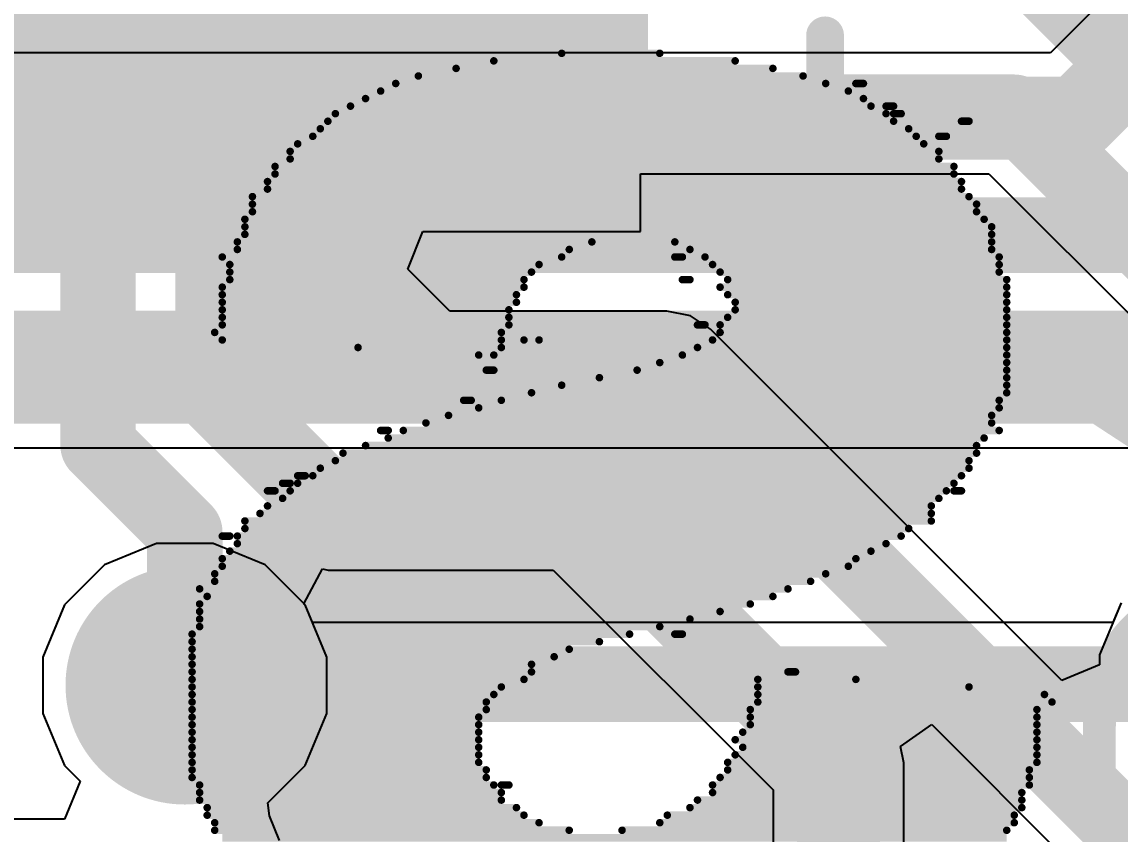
# Model space of a CAD drawing. Header units: millimetres. Extents: x -6 to 194, y -120 to 229.
# Drawn here: x 27.796 to 31.494, y 15.9 to 18.635 of the extents above; entities that cross this region are included whole.
import ezdxf

# ---------------------------------------------------------------- set-up
doc = ezdxf.new("R2010")
doc.units = ezdxf.units.MM
for name, color, linetype in [('BottomLayer', 5, 'Continuous'), ('BottomOverlay', 54, 'Continuous'), ('BottomSolder', 6, 'Continuous'), ('DrillDrawing', 1, 'Continuous'), ('TopLayer', 1, 'Continuous'), ('TopOverlay', 2, 'Continuous'), ('TopPaste', 8, 'Continuous'), ('TopSolder', 216, 'Continuous'), ('ViaHoleLayer', 16, 'Continuous')]:
    doc.layers.add(name, color=color, linetype=linetype)
doc.styles.add('Arial', font='', dxfattribs={"height": 0.2})
doc.styles.get('Arial').set_extended_font_data('Arial')

# ---------------------------------------------------------------- blocks, each defined once
blk = doc.blocks.new('48_QFN__6_6___12')
at = {"layer": 'TopLayer'}
for points in [[(0.35, -2.55), (0.35, -3.2), (0.05, -3.2), (0.05, -2.55)], [(0.75, -2.55), (0.75, -3.2), (0.45, -3.2), (0.45, -2.55)], [(1.15, -2.55), (1.15, -3.2), (0.85, -3.2), (0.85, -2.55)], [(1.55, -2.55), (1.55, -3.2), (1.25, -3.2), (1.25, -2.55)], [(1.95, -2.55), (1.95, -3.2), (1.65, -3.2), (1.65, -2.55)], [(2.35, -2.55), (2.35, -3.2), (2.05, -3.2), (2.05, -2.55)]]:
    blk.add_hatch(color=1, dxfattribs=at).paths.add_polyline_path(points)
at = {"layer": 'TopPaste'}
for points in [[(0.35, -2.55), (0.35, -3.2), (0.05, -3.2), (0.05, -2.55)], [(0.75, -2.55), (0.75, -3.2), (0.45, -3.2), (0.45, -2.55)], [(1.15, -2.55), (1.15, -3.2), (0.85, -3.2), (0.85, -2.55)], [(1.55, -2.55), (1.55, -3.2), (1.25, -3.2), (1.25, -2.55)], [(1.95, -2.55), (1.95, -3.2), (1.65, -3.2), (1.65, -2.55)], [(2.35, -2.55), (2.35, -3.2), (2.05, -3.2), (2.05, -2.55)]]:
    blk.add_hatch(color=8, dxfattribs=at).paths.add_polyline_path(points)
at = {"layer": 'TopSolder'}
for points in [[(0.4516, -2.4484), (0.4516, -3.3016), (-0.0516, -3.3016), (-0.0516, -2.4484)], [(0.8516, -2.4484), (0.8516, -3.3016), (0.3484, -3.3016), (0.3484, -2.4484)], [(1.2516, -2.4484), (1.2516, -3.3016), (0.7484, -3.3016), (0.7484, -2.4484)], [(1.6516, -2.4484), (1.6516, -3.3016), (1.1484, -3.3016), (1.1484, -2.4484)], [(2.0516, -2.4484), (2.0516, -3.3016), (1.5484, -3.3016), (1.5484, -2.4484)], [(2.4516, -2.4484), (2.4516, -3.3016), (1.9484, -3.3016), (1.9484, -2.4484)]]:
    blk.add_hatch(color=216, dxfattribs=at).paths.add_polyline_path(points)
at = {"layer": 'TopOverlay', "const_width": 0.127}
for points in [[(3.048, -3.048), (3.048, -2.6162)], [(2.6162, -3.048), (3.048, -3.048)]]:
    blk.add_lwpolyline(points, dxfattribs=at)
at = {"layer": 'TopOverlay', "const_width": 0.0635}
for points in [[(3.0162, -2.6162, 1), (3.0797, -2.6162, 1)], [(2.5844, -3.048, 1), (2.6479, -3.048, 1)], [(3.0162, -3.048, 1), (3.0797, -3.048, 1)], [(3.0162, -3.048, 1), (3.0797, -3.048, 1)]]:
    blk.add_lwpolyline(points, format="xyb", close=True, dxfattribs=at)

msp = doc.modelspace()

# ---------------------------------------------------------------- hatches: boundary and pattern name
at = {"layer": 'BottomLayer'}
h = msp.add_hatch(color=5, dxfattribs=at)
edge = h.paths.add_edge_path()
edge.add_arc((28.3446, 16.4011), 0.3, 0, 360)
at = {"layer": 'BottomSolder'}
h = msp.add_hatch(color=6, dxfattribs=at)
edge = h.paths.add_edge_path()
edge.add_arc((28.3446, 16.4011), 0.4016, 0, 360)
at = {"layer": 'TopLayer'}
h = msp.add_hatch(color=1, dxfattribs=at)
edge = h.paths.add_edge_path()
edge.add_arc((28.3446, 16.4011), 0.3, 0, 360)
at = {"layer": 'TopSolder'}
h = msp.add_hatch(color=216, dxfattribs=at)
edge = h.paths.add_edge_path()
edge.add_arc((28.3446, 16.4011), 0.4016, 0, 360)
at = {"layer": 'ViaHoleLayer'}
h = msp.add_hatch(color=16, dxfattribs=at)
edge = h.paths.add_edge_path()
edge.add_arc((28.3446, 16.4011), 0.15, 0, 360)

# ---------------------------------------------------------------- linework, layer by layer
at = {"layer": 'BottomLayer'}
for p, q in [((31.9073, 19.1784), (31.2595, 18.5306)), ((31.2595, 18.5306), (24.862, 18.5306)), ((26.6438, 17.2004), (42.4913, 17.2004)), ((28.2496, 16.8789), (28.074, 16.8062)), ((28.4396, 16.8789), (28.2496, 16.8789)), ((28.6153, 16.8062), (28.4396, 16.8789)), ((28.074, 16.8062), (27.9395, 16.6718)), ((28.7497, 16.6718), (28.6153, 16.8062)), ((31.4973, 16.6791), (31.4695, 16.6119)), ((27.9395, 16.6718), (27.8668, 16.4961)), ((28.7744, 16.6119), (28.7497, 16.6718)), ((31.4695, 16.6119), (28.7744, 16.6119)), ((27.8668, 16.4961), (27.8668, 16.3061)), ((27.8668, 16.3061), (27.9395, 16.1305)), ((27.9395, 16.1305), (27.9923, 16.0777)), ((27.9923, 16.0777), (27.9397, 15.9507)), ((27.9397, 15.9507), (25.9302, 15.9507))]:
    msp.add_line(p, q, dxfattribs=at)
for points, const_width in [([(31.3507, 18.3105), (32.3642, 19.324)], 0.2794), ([(24.4377, 18.3105), (31.3507, 18.3105)], 0.2794), ([(25.0554, 17.9168), (31.9812, 17.9168)], 0.254), ([(25.9425, 17.4723), (42.4913, 17.4723)], 0.381), ([(28.3446, 16.4011), (28.3482, 16.4048)], 0.254), ([(28.3482, 16.4048), (31.8988, 16.4048)], 0.254)]:
    msp.add_lwpolyline(points, dxfattribs=dict(at, const_width=const_width))
for points, const_width in [([(31.2808, 18.3105, 1), (31.4205, 18.3105, 1)], 0.1397), ([(31.2808, 18.3105, 1), (31.4205, 18.3105, 1)], 0.1397), ([(28.2811, 16.4011, 1), (28.4081, 16.4011, 1)], 0.127), ([(28.2847, 16.4048, 1), (28.4117, 16.4048, 1)], 0.127), ([(28.2847, 16.4048, 1), (28.4117, 16.4048, 1)], 0.127)]:
    msp.add_lwpolyline(points, format="xyb", close=True, dxfattribs=dict(at, const_width=const_width))
at = {"layer": 'BottomOverlay', "const_width": 0.0254}
for points in [[(29.6137, 18.529), (29.9439, 18.529)], [(29.2581, 18.4782), (30.3249, 18.4782)], [(29.3851, 18.5036), (30.1979, 18.5036)], [(29.1311, 18.4528), (30.4265, 18.4528)], [(29.0041, 18.402), (30.5789, 18.402)], [(29.0549, 18.4274), (30.5027, 18.4274)], [(30.6043, 18.4274), (30.6297, 18.4274)], [(28.9533, 18.3766), (30.6297, 18.3766)], [(28.9025, 18.3512), (30.6551, 18.3512)], [(30.7059, 18.3512), (30.7313, 18.3512)], [(28.8263, 18.3004), (30.7313, 18.3004)], [(28.8517, 18.3258), (30.7059, 18.3258)], [(30.7313, 18.3258), (30.7567, 18.3258)], [(30.9599, 18.3004), (30.9853, 18.3004)], [(28.8009, 18.275), (30.7821, 18.275)], [(28.7247, 18.2242), (30.8329, 18.2242)], [(28.7755, 18.2496), (30.8075, 18.2496)], [(30.8837, 18.2496), (30.9091, 18.2496)], [(28.6993, 18.1988), (30.8837, 18.1988)], [(28.6485, 18.148), (30.9345, 18.148)], [(28.6993, 18.1734), (30.8837, 18.1734)], [(28.6485, 18.1226), (30.9345, 18.1226)], [(28.6231, 18.0972), (30.9599, 18.0972)], [(28.6231, 18.0718), (30.9599, 18.0718)], [(28.5723, 18.0464), (30.9853, 18.0464)], [(28.5723, 18.021), (31.0107, 18.021)], [(28.5723, 17.9956), (31.0107, 17.9956)], [(28.5469, 17.9702), (31.0361, 17.9702)], [(28.5469, 17.9448), (31.0615, 17.9448)], [(28.5215, 17.894), (29.7153, 17.894)], [(28.5469, 17.9194), (31.0615, 17.9194)], [(29.9947, 17.894), (31.0615, 17.894)], [(28.5215, 17.8686), (29.6391, 17.8686)], [(30.0455, 17.8686), (31.0615, 17.8686)], [(28.4707, 17.8432), (29.6137, 17.8432)], [(28.4961, 17.8178), (29.5375, 17.8178)], [(29.9947, 17.8432), (30.0201, 17.8432)], [(30.0963, 17.8432), (31.0869, 17.8432)], [(30.1217, 17.8178), (31.0869, 17.8178)], [(28.4961, 17.7924), (29.5121, 17.7924)], [(30.1471, 17.7924), (31.0869, 17.7924)], [(28.4707, 17.7416), (29.4867, 17.7416)], [(28.4961, 17.767), (29.4867, 17.767)], [(30.0201, 17.767), (30.0455, 17.767)], [(30.1471, 17.7416), (31.1123, 17.7416)], [(30.1725, 17.767), (31.1123, 17.767)], [(28.4707, 17.7162), (29.4613, 17.7162)], [(30.1725, 17.7162), (31.1123, 17.7162)], [(28.4707, 17.6908), (29.4613, 17.6908)], [(28.4707, 17.6654), (29.4359, 17.6654)], [(30.1979, 17.6908), (31.1123, 17.6908)], [(30.1979, 17.6654), (31.1123, 17.6654)], [(28.4707, 17.64), (29.4359, 17.64)], [(30.1725, 17.64), (31.1123, 17.64)], [(28.4453, 17.5892), (29.4105, 17.5892)], [(28.4707, 17.6146), (29.4359, 17.6146)], [(30.0709, 17.6146), (30.0963, 17.6146)], [(30.1471, 17.6146), (31.1123, 17.6146)], [(30.1471, 17.5892), (31.1123, 17.5892)], [(28.4707, 17.5638), (29.4105, 17.5638)], [(29.4867, 17.5638), (29.5375, 17.5638)], [(30.1217, 17.5638), (31.1123, 17.5638)], [(28.9279, 17.5384), (29.4105, 17.5384)], [(30.0709, 17.5384), (31.1123, 17.5384)], [(29.3343, 17.513), (29.3851, 17.513)], [(29.9439, 17.4876), (31.1123, 17.4876)], [(30.0201, 17.513), (31.1123, 17.513)], [(29.3597, 17.4622), (29.3851, 17.4622)], [(29.8677, 17.4622), (31.1123, 17.4622)], [(29.6137, 17.4114), (31.1123, 17.4114)], [(29.7407, 17.4368), (31.1123, 17.4368)], [(29.5121, 17.386), (31.1123, 17.386)], [(29.2835, 17.3606), (29.3089, 17.3606)], [(29.3343, 17.3352), (31.0869, 17.3352)], [(29.4105, 17.3606), (31.0869, 17.3606)], [(29.2327, 17.3098), (31.0615, 17.3098)], [(29.0041, 17.259), (29.0295, 17.259)], [(29.0803, 17.259), (31.0869, 17.259)], [(29.1565, 17.2844), (31.0615, 17.2844)], [(29.0295, 17.2336), (31.0361, 17.2336)], [(28.8771, 17.1828), (31.0107, 17.1828)], [(28.9533, 17.2082), (31.0107, 17.2082)], [(28.8517, 17.1574), (30.9853, 17.1574)], [(28.8009, 17.132), (30.9853, 17.132)], [(28.6739, 17.0812), (28.6993, 17.0812)], [(28.7247, 17.1066), (28.7501, 17.1066)], [(28.7247, 17.0812), (30.9345, 17.0812)], [(28.7755, 17.1066), (30.9599, 17.1066)], [(28.6231, 17.0558), (28.6485, 17.0558)], [(28.6993, 17.0558), (30.9091, 17.0558)], [(30.9345, 17.0558), (30.9599, 17.0558)], [(28.6231, 17.005), (30.8583, 17.005)], [(28.6739, 17.0304), (30.8837, 17.0304)], [(28.5977, 16.9796), (30.8583, 16.9796)], [(28.5469, 16.9542), (30.8583, 16.9542)], [(28.5469, 16.9288), (30.7821, 16.9288)], [(28.4707, 16.9034), (28.4961, 16.9034)], [(28.5215, 16.9034), (30.7567, 16.9034)], [(28.4961, 16.8526), (30.6551, 16.8526)], [(28.5215, 16.878), (30.7059, 16.878)], [(28.4707, 16.8272), (30.6043, 16.8272)], [(28.4453, 16.7764), (30.5027, 16.7764)], [(28.4707, 16.8018), (30.5789, 16.8018)], [(28.4453, 16.751), (30.4519, 16.751)], [(28.3945, 16.7256), (30.3757, 16.7256)], [(28.3945, 16.6748), (30.2487, 16.6748)], [(28.4199, 16.7002), (30.3249, 16.7002)], [(28.3945, 16.6494), (30.1471, 16.6494)], [(28.3945, 16.624), (30.0455, 16.624)], [(28.3945, 16.5986), (29.9439, 16.5986)], [(28.3691, 16.5732), (29.8423, 16.5732)], [(29.9947, 16.5732), (30.0201, 16.5732)], [(28.3691, 16.5478), (29.7407, 16.5478)], [(28.3691, 16.5224), (29.6391, 16.5224)], [(28.3691, 16.497), (29.5883, 16.497)], [(28.3691, 16.4716), (29.5121, 16.4716)], [(28.3691, 16.4462), (29.5121, 16.4462)], [(30.3757, 16.4462), (30.4011, 16.4462)], [(28.3691, 16.4208), (29.4867, 16.4208)], [(30.2741, 16.4208), (30.6043, 16.4208)], [(28.3691, 16.3954), (29.4105, 16.3954)], [(28.3691, 16.37), (29.3851, 16.37)], [(30.2741, 16.3954), (30.9853, 16.3954)], [(30.2741, 16.37), (31.2393, 16.37)], [(28.3691, 16.3446), (29.3597, 16.3446)], [(30.2741, 16.3446), (31.2647, 16.3446)], [(28.3691, 16.3192), (29.3597, 16.3192)], [(28.3691, 16.2938), (29.3343, 16.2938)], [(30.2487, 16.3192), (31.2139, 16.3192)], [(30.2487, 16.2938), (31.2139, 16.2938)], [(28.3691, 16.2684), (29.3343, 16.2684)], [(30.2487, 16.2684), (31.2139, 16.2684)], [(28.3691, 16.243), (29.3343, 16.243)], [(30.2233, 16.243), (31.2139, 16.243)], [(28.3691, 16.2176), (29.3343, 16.2176)], [(28.3691, 16.1922), (29.3343, 16.1922)], [(30.1979, 16.2176), (31.2139, 16.2176)], [(30.2233, 16.1922), (31.2139, 16.1922)], [(28.3691, 16.1668), (29.3343, 16.1668)], [(30.1979, 16.1668), (31.2139, 16.1668)], [(28.3691, 16.1414), (29.3343, 16.1414)], [(28.3691, 16.116), (29.3597, 16.116)], [(30.1725, 16.1414), (31.2139, 16.1414)], [(30.1725, 16.116), (31.1885, 16.116)], [(28.3691, 16.0906), (29.3597, 16.0906)], [(30.1471, 16.0906), (31.1885, 16.0906)], [(28.3945, 16.0652), (29.3851, 16.0652)], [(28.3945, 16.0398), (29.4105, 16.0398)], [(29.4105, 16.0652), (29.4359, 16.0652)], [(30.1217, 16.0652), (31.1885, 16.0652)], [(30.1217, 16.0398), (31.1631, 16.0398)], [(28.3945, 16.0144), (29.4105, 16.0144)], [(30.0709, 16.0144), (31.1631, 16.0144)], [(28.4199, 15.989), (29.4613, 15.989)], [(28.4199, 15.9636), (29.4867, 15.9636)], [(29.9693, 15.9636), (31.1377, 15.9636)], [(30.0455, 15.989), (31.1631, 15.989)], [(28.4453, 15.9382), (29.5375, 15.9382)], [(29.9439, 15.9382), (31.1377, 15.9382)], [(28.4453, 15.9128), (29.6391, 15.9128)], [(28.4707, 15.8874), (31.1123, 15.8874)], [(29.8169, 15.9128), (31.1123, 15.9128)]]:
    msp.add_lwpolyline(points, dxfattribs=at)
at = {"layer": 'BottomOverlay', "const_width": 0.0127}
for points in [[(29.6074, 18.529, 1), (29.6201, 18.529, 1)], [(29.9376, 18.529, 1), (29.9503, 18.529, 1)], [(29.2518, 18.4782, 1), (29.2645, 18.4782, 1)], [(29.3788, 18.5036, 1), (29.3915, 18.5036, 1)], [(30.1916, 18.5036, 1), (30.2043, 18.5036, 1)], [(30.3186, 18.4782, 1), (30.3313, 18.4782, 1)], [(29.1248, 18.4528, 1), (29.1375, 18.4528, 1)], [(30.4202, 18.4528, 1), (30.4329, 18.4528, 1)], [(28.9978, 18.402, 1), (29.0105, 18.402, 1)], [(29.0486, 18.4274, 1), (29.0613, 18.4274, 1)], [(30.4964, 18.4274, 1), (30.5091, 18.4274, 1)], [(30.5726, 18.402, 1), (30.5853, 18.402, 1)], [(30.598, 18.4274, 1), (30.6107, 18.4274, 1)], [(30.6234, 18.4274, 1), (30.6361, 18.4274, 1)], [(28.947, 18.3766, 1), (28.9597, 18.3766, 1)], [(30.6234, 18.3766, 1), (30.6361, 18.3766, 1)], [(28.8962, 18.3512, 1), (28.9089, 18.3512, 1)], [(30.6488, 18.3512, 1), (30.6615, 18.3512, 1)], [(30.6996, 18.3512, 1), (30.7123, 18.3512, 1)], [(30.725, 18.3512, 1), (30.7377, 18.3512, 1)], [(28.82, 18.3004, 1), (28.8327, 18.3004, 1)], [(28.8454, 18.3258, 1), (28.8581, 18.3258, 1)], [(30.6996, 18.3258, 1), (30.7123, 18.3258, 1)], [(30.725, 18.3258, 1), (30.7377, 18.3258, 1)], [(30.725, 18.3004, 1), (30.7377, 18.3004, 1)], [(30.7504, 18.3258, 1), (30.7631, 18.3258, 1)], [(30.9536, 18.3004, 1), (30.9663, 18.3004, 1)], [(30.979, 18.3004, 1), (30.9917, 18.3004, 1)], [(28.7946, 18.275, 1), (28.8073, 18.275, 1)], [(30.7758, 18.275, 1), (30.7885, 18.275, 1)], [(28.7184, 18.2242, 1), (28.7311, 18.2242, 1)], [(28.7692, 18.2496, 1), (28.7819, 18.2496, 1)], [(30.8012, 18.2496, 1), (30.8139, 18.2496, 1)], [(30.8266, 18.2242, 1), (30.8393, 18.2242, 1)], [(30.8774, 18.2496, 1), (30.8901, 18.2496, 1)], [(30.9028, 18.2496, 1), (30.9155, 18.2496, 1)], [(28.693, 18.1988, 1), (28.7057, 18.1988, 1)], [(30.8774, 18.1988, 1), (30.8901, 18.1988, 1)], [(28.6422, 18.148, 1), (28.6549, 18.148, 1)], [(28.693, 18.1734, 1), (28.7057, 18.1734, 1)], [(30.8774, 18.1734, 1), (30.8901, 18.1734, 1)], [(30.9282, 18.148, 1), (30.9409, 18.148, 1)], [(28.6422, 18.1226, 1), (28.6549, 18.1226, 1)], [(30.9282, 18.1226, 1), (30.9409, 18.1226, 1)], [(28.6168, 18.0972, 1), (28.6295, 18.0972, 1)], [(28.6168, 18.0718, 1), (28.6295, 18.0718, 1)], [(30.9536, 18.0972, 1), (30.9663, 18.0972, 1)], [(30.9536, 18.0718, 1), (30.9663, 18.0718, 1)], [(28.566, 18.0464, 1), (28.5787, 18.0464, 1)], [(30.979, 18.0464, 1), (30.9917, 18.0464, 1)], [(28.566, 18.021, 1), (28.5787, 18.021, 1)], [(28.566, 17.9956, 1), (28.5787, 17.9956, 1)], [(31.0044, 18.021, 1), (31.0171, 18.021, 1)], [(31.0044, 17.9956, 1), (31.0171, 17.9956, 1)], [(28.5406, 17.9702, 1), (28.5533, 17.9702, 1)], [(31.0298, 17.9702, 1), (31.0425, 17.9702, 1)], [(28.5406, 17.9448, 1), (28.5533, 17.9448, 1)], [(31.0552, 17.9448, 1), (31.0679, 17.9448, 1)], [(28.5152, 17.894, 1), (28.5279, 17.894, 1)], [(28.5406, 17.9194, 1), (28.5533, 17.9194, 1)], [(29.709, 17.894, 1), (29.7217, 17.894, 1)], [(29.9884, 17.894, 1), (30.0011, 17.894, 1)], [(31.0552, 17.9194, 1), (31.0679, 17.9194, 1)], [(31.0552, 17.894, 1), (31.0679, 17.894, 1)], [(28.5152, 17.8686, 1), (28.5279, 17.8686, 1)], [(29.6328, 17.8686, 1), (29.6455, 17.8686, 1)], [(30.0392, 17.8686, 1), (30.0519, 17.8686, 1)], [(31.0552, 17.8686, 1), (31.0679, 17.8686, 1)], [(28.4644, 17.8432, 1), (28.4771, 17.8432, 1)], [(28.4898, 17.8178, 1), (28.5025, 17.8178, 1)], [(29.5312, 17.8178, 1), (29.5439, 17.8178, 1)], [(29.6074, 17.8432, 1), (29.6201, 17.8432, 1)], [(29.9884, 17.8432, 1), (30.0011, 17.8432, 1)], [(30.0138, 17.8432, 1), (30.0265, 17.8432, 1)], [(30.09, 17.8432, 1), (30.1027, 17.8432, 1)], [(30.1154, 17.8178, 1), (30.1281, 17.8178, 1)], [(31.0806, 17.8432, 1), (31.0933, 17.8432, 1)], [(31.0806, 17.8178, 1), (31.0933, 17.8178, 1)], [(28.4898, 17.7924, 1), (28.5025, 17.7924, 1)], [(29.5058, 17.7924, 1), (29.5185, 17.7924, 1)], [(30.1408, 17.7924, 1), (30.1535, 17.7924, 1)], [(31.0806, 17.7924, 1), (31.0933, 17.7924, 1)], [(28.4644, 17.7416, 1), (28.4771, 17.7416, 1)], [(28.4898, 17.767, 1), (28.5025, 17.767, 1)], [(29.4804, 17.767, 1), (29.4931, 17.767, 1)], [(29.4804, 17.7416, 1), (29.4931, 17.7416, 1)], [(30.0138, 17.767, 1), (30.0265, 17.767, 1)], [(30.0392, 17.767, 1), (30.0519, 17.767, 1)], [(30.1408, 17.7416, 1), (30.1535, 17.7416, 1)], [(30.1662, 17.767, 1), (30.1789, 17.767, 1)], [(31.106, 17.767, 1), (31.1187, 17.767, 1)], [(31.106, 17.7416, 1), (31.1187, 17.7416, 1)], [(28.4644, 17.7162, 1), (28.4771, 17.7162, 1)], [(29.455, 17.7162, 1), (29.4677, 17.7162, 1)], [(30.1662, 17.7162, 1), (30.1789, 17.7162, 1)], [(31.106, 17.7162, 1), (31.1187, 17.7162, 1)], [(28.4644, 17.6908, 1), (28.4771, 17.6908, 1)], [(28.4644, 17.6654, 1), (28.4771, 17.6654, 1)], [(29.4296, 17.6654, 1), (29.4423, 17.6654, 1)], [(29.455, 17.6908, 1), (29.4677, 17.6908, 1)], [(30.1916, 17.6908, 1), (30.2043, 17.6908, 1)], [(30.1916, 17.6654, 1), (30.2043, 17.6654, 1)], [(31.106, 17.6908, 1), (31.1187, 17.6908, 1)], [(31.106, 17.6654, 1), (31.1187, 17.6654, 1)], [(28.4644, 17.64, 1), (28.4771, 17.64, 1)], [(29.4296, 17.64, 1), (29.4423, 17.64, 1)], [(30.1662, 17.64, 1), (30.1789, 17.64, 1)], [(31.106, 17.64, 1), (31.1187, 17.64, 1)], [(28.439, 17.5892, 1), (28.4517, 17.5892, 1)], [(28.4644, 17.6146, 1), (28.4771, 17.6146, 1)], [(29.4042, 17.5892, 1), (29.4169, 17.5892, 1)], [(29.4296, 17.6146, 1), (29.4423, 17.6146, 1)], [(30.0646, 17.6146, 1), (30.0773, 17.6146, 1)], [(30.09, 17.6146, 1), (30.1027, 17.6146, 1)], [(30.1408, 17.6146, 1), (30.1535, 17.6146, 1)], [(30.1408, 17.5892, 1), (30.1535, 17.5892, 1)], [(31.106, 17.6146, 1), (31.1187, 17.6146, 1)], [(31.106, 17.5892, 1), (31.1187, 17.5892, 1)], [(28.4644, 17.5638, 1), (28.4771, 17.5638, 1)], [(29.4042, 17.5638, 1), (29.4169, 17.5638, 1)], [(29.4804, 17.5638, 1), (29.4931, 17.5638, 1)], [(29.5312, 17.5638, 1), (29.5439, 17.5638, 1)], [(30.1154, 17.5638, 1), (30.1281, 17.5638, 1)], [(31.106, 17.5638, 1), (31.1187, 17.5638, 1)], [(28.9216, 17.5384, 1), (28.9343, 17.5384, 1)], [(29.4042, 17.5384, 1), (29.4169, 17.5384, 1)], [(30.0646, 17.5384, 1), (30.0773, 17.5384, 1)], [(31.106, 17.5384, 1), (31.1187, 17.5384, 1)], [(29.328, 17.513, 1), (29.3407, 17.513, 1)], [(29.3788, 17.513, 1), (29.3915, 17.513, 1)], [(29.9376, 17.4876, 1), (29.9503, 17.4876, 1)], [(30.0138, 17.513, 1), (30.0265, 17.513, 1)], [(31.106, 17.513, 1), (31.1187, 17.513, 1)], [(31.106, 17.4876, 1), (31.1187, 17.4876, 1)], [(29.3534, 17.4622, 1), (29.3661, 17.4622, 1)], [(29.3788, 17.4622, 1), (29.3915, 17.4622, 1)], [(29.8614, 17.4622, 1), (29.8741, 17.4622, 1)], [(31.106, 17.4622, 1), (31.1187, 17.4622, 1)], [(29.6074, 17.4114, 1), (29.6201, 17.4114, 1)], [(29.7344, 17.4368, 1), (29.7471, 17.4368, 1)], [(31.106, 17.4368, 1), (31.1187, 17.4368, 1)], [(31.106, 17.4114, 1), (31.1187, 17.4114, 1)], [(29.5058, 17.386, 1), (29.5185, 17.386, 1)], [(31.106, 17.386, 1), (31.1187, 17.386, 1)], [(29.2772, 17.3606, 1), (29.2899, 17.3606, 1)], [(29.3026, 17.3606, 1), (29.3153, 17.3606, 1)], [(29.328, 17.3352, 1), (29.3407, 17.3352, 1)], [(29.4042, 17.3606, 1), (29.4169, 17.3606, 1)], [(31.0806, 17.3606, 1), (31.0933, 17.3606, 1)], [(31.0806, 17.3352, 1), (31.0933, 17.3352, 1)], [(29.2264, 17.3098, 1), (29.2391, 17.3098, 1)], [(31.0552, 17.3098, 1), (31.0679, 17.3098, 1)], [(28.9978, 17.259, 1), (29.0105, 17.259, 1)], [(29.0232, 17.259, 1), (29.0359, 17.259, 1)], [(29.074, 17.259, 1), (29.0867, 17.259, 1)], [(29.1502, 17.2844, 1), (29.1629, 17.2844, 1)], [(31.0552, 17.2844, 1), (31.0679, 17.2844, 1)], [(31.0806, 17.259, 1), (31.0933, 17.259, 1)], [(29.0232, 17.2336, 1), (29.0359, 17.2336, 1)], [(31.0298, 17.2336, 1), (31.0425, 17.2336, 1)], [(28.8708, 17.1828, 1), (28.8835, 17.1828, 1)], [(28.947, 17.2082, 1), (28.9597, 17.2082, 1)], [(31.0044, 17.2082, 1), (31.0171, 17.2082, 1)], [(31.0044, 17.1828, 1), (31.0171, 17.1828, 1)], [(28.8454, 17.1574, 1), (28.8581, 17.1574, 1)], [(30.979, 17.1574, 1), (30.9917, 17.1574, 1)], [(28.7946, 17.132, 1), (28.8073, 17.132, 1)], [(30.979, 17.132, 1), (30.9917, 17.132, 1)], [(28.6676, 17.0812, 1), (28.6803, 17.0812, 1)], [(28.693, 17.0812, 1), (28.7057, 17.0812, 1)], [(28.7184, 17.1066, 1), (28.7311, 17.1066, 1)], [(28.7184, 17.0812, 1), (28.7311, 17.0812, 1)], [(28.7438, 17.1066, 1), (28.7565, 17.1066, 1)], [(28.7692, 17.1066, 1), (28.7819, 17.1066, 1)], [(30.9282, 17.0812, 1), (30.9409, 17.0812, 1)], [(30.9536, 17.1066, 1), (30.9663, 17.1066, 1)], [(28.6168, 17.0558, 1), (28.6295, 17.0558, 1)], [(28.6422, 17.0558, 1), (28.6549, 17.0558, 1)], [(28.693, 17.0558, 1), (28.7057, 17.0558, 1)], [(30.9028, 17.0558, 1), (30.9155, 17.0558, 1)], [(30.9282, 17.0558, 1), (30.9409, 17.0558, 1)], [(30.9536, 17.0558, 1), (30.9663, 17.0558, 1)], [(28.6168, 17.005, 1), (28.6295, 17.005, 1)], [(28.6676, 17.0304, 1), (28.6803, 17.0304, 1)], [(30.852, 17.005, 1), (30.8647, 17.005, 1)], [(30.8774, 17.0304, 1), (30.8901, 17.0304, 1)], [(28.5914, 16.9796, 1), (28.6041, 16.9796, 1)], [(30.852, 16.9796, 1), (30.8647, 16.9796, 1)], [(28.5406, 16.9542, 1), (28.5533, 16.9542, 1)], [(28.5406, 16.9288, 1), (28.5533, 16.9288, 1)], [(30.7758, 16.9288, 1), (30.7885, 16.9288, 1)], [(30.852, 16.9542, 1), (30.8647, 16.9542, 1)], [(28.4644, 16.9034, 1), (28.4771, 16.9034, 1)], [(28.4898, 16.9034, 1), (28.5025, 16.9034, 1)], [(28.5152, 16.9034, 1), (28.5279, 16.9034, 1)], [(30.7504, 16.9034, 1), (30.7631, 16.9034, 1)], [(28.4898, 16.8526, 1), (28.5025, 16.8526, 1)], [(28.5152, 16.878, 1), (28.5279, 16.878, 1)], [(30.6488, 16.8526, 1), (30.6615, 16.8526, 1)], [(30.6996, 16.878, 1), (30.7123, 16.878, 1)], [(28.4644, 16.8272, 1), (28.4771, 16.8272, 1)], [(30.598, 16.8272, 1), (30.6107, 16.8272, 1)], [(28.439, 16.7764, 1), (28.4517, 16.7764, 1)], [(28.4644, 16.8018, 1), (28.4771, 16.8018, 1)], [(30.4964, 16.7764, 1), (30.5091, 16.7764, 1)], [(30.5726, 16.8018, 1), (30.5853, 16.8018, 1)], [(28.439, 16.751, 1), (28.4517, 16.751, 1)], [(30.4456, 16.751, 1), (30.4583, 16.751, 1)], [(28.3882, 16.7256, 1), (28.4009, 16.7256, 1)], [(30.3694, 16.7256, 1), (30.3821, 16.7256, 1)], [(28.3882, 16.6748, 1), (28.4009, 16.6748, 1)], [(28.4136, 16.7002, 1), (28.4263, 16.7002, 1)], [(30.2424, 16.6748, 1), (30.2551, 16.6748, 1)], [(30.3186, 16.7002, 1), (30.3313, 16.7002, 1)], [(28.3882, 16.6494, 1), (28.4009, 16.6494, 1)], [(30.1408, 16.6494, 1), (30.1535, 16.6494, 1)], [(28.3882, 16.624, 1), (28.4009, 16.624, 1)], [(28.3882, 16.5986, 1), (28.4009, 16.5986, 1)], [(29.9376, 16.5986, 1), (29.9503, 16.5986, 1)], [(30.0392, 16.624, 1), (30.0519, 16.624, 1)], [(28.3628, 16.5732, 1), (28.3755, 16.5732, 1)], [(29.836, 16.5732, 1), (29.8487, 16.5732, 1)], [(29.9884, 16.5732, 1), (30.0011, 16.5732, 1)], [(30.0138, 16.5732, 1), (30.0265, 16.5732, 1)], [(28.3628, 16.5478, 1), (28.3755, 16.5478, 1)], [(28.3628, 16.5224, 1), (28.3755, 16.5224, 1)], [(29.6328, 16.5224, 1), (29.6455, 16.5224, 1)], [(29.7344, 16.5478, 1), (29.7471, 16.5478, 1)], [(28.3628, 16.497, 1), (28.3755, 16.497, 1)], [(29.582, 16.497, 1), (29.5947, 16.497, 1)], [(28.3628, 16.4716, 1), (28.3755, 16.4716, 1)], [(28.3628, 16.4462, 1), (28.3755, 16.4462, 1)], [(29.5058, 16.4716, 1), (29.5185, 16.4716, 1)], [(29.5058, 16.4462, 1), (29.5185, 16.4462, 1)], [(30.3694, 16.4462, 1), (30.3821, 16.4462, 1)], [(30.3948, 16.4462, 1), (30.4075, 16.4462, 1)], [(28.3628, 16.4208, 1), (28.3755, 16.4208, 1)], [(29.4804, 16.4208, 1), (29.4931, 16.4208, 1)], [(30.2678, 16.4208, 1), (30.2805, 16.4208, 1)], [(30.598, 16.4208, 1), (30.6107, 16.4208, 1)], [(28.3628, 16.3954, 1), (28.3755, 16.3954, 1)], [(28.3628, 16.37, 1), (28.3755, 16.37, 1)], [(29.3788, 16.37, 1), (29.3915, 16.37, 1)], [(29.4042, 16.3954, 1), (29.4169, 16.3954, 1)], [(30.2678, 16.3954, 1), (30.2805, 16.3954, 1)], [(30.2678, 16.37, 1), (30.2805, 16.37, 1)], [(30.979, 16.3954, 1), (30.9917, 16.3954, 1)], [(31.233, 16.37, 1), (31.2457, 16.37, 1)], [(28.3628, 16.3446, 1), (28.3755, 16.3446, 1)], [(29.3534, 16.3446, 1), (29.3661, 16.3446, 1)], [(30.2678, 16.3446, 1), (30.2805, 16.3446, 1)], [(31.2584, 16.3446, 1), (31.2711, 16.3446, 1)], [(28.3628, 16.3192, 1), (28.3755, 16.3192, 1)], [(28.3628, 16.2938, 1), (28.3755, 16.2938, 1)], [(29.328, 16.2938, 1), (29.3407, 16.2938, 1)], [(29.3534, 16.3192, 1), (29.3661, 16.3192, 1)], [(30.2424, 16.3192, 1), (30.2551, 16.3192, 1)], [(30.2424, 16.2938, 1), (30.2551, 16.2938, 1)], [(31.2076, 16.3192, 1), (31.2203, 16.3192, 1)], [(31.2076, 16.2938, 1), (31.2203, 16.2938, 1)], [(28.3628, 16.2684, 1), (28.3755, 16.2684, 1)], [(29.328, 16.2684, 1), (29.3407, 16.2684, 1)], [(30.2424, 16.2684, 1), (30.2551, 16.2684, 1)], [(31.2076, 16.2684, 1), (31.2203, 16.2684, 1)], [(28.3628, 16.243, 1), (28.3755, 16.243, 1)], [(29.328, 16.243, 1), (29.3407, 16.243, 1)], [(30.217, 16.243, 1), (30.2297, 16.243, 1)], [(31.2076, 16.243, 1), (31.2203, 16.243, 1)], [(28.3628, 16.2176, 1), (28.3755, 16.2176, 1)], [(28.3628, 16.1922, 1), (28.3755, 16.1922, 1)], [(29.328, 16.2176, 1), (29.3407, 16.2176, 1)], [(29.328, 16.1922, 1), (29.3407, 16.1922, 1)], [(30.1916, 16.2176, 1), (30.2043, 16.2176, 1)], [(30.217, 16.1922, 1), (30.2297, 16.1922, 1)], [(31.2076, 16.2176, 1), (31.2203, 16.2176, 1)], [(31.2076, 16.1922, 1), (31.2203, 16.1922, 1)], [(28.3628, 16.1668, 1), (28.3755, 16.1668, 1)], [(29.328, 16.1668, 1), (29.3407, 16.1668, 1)], [(30.1916, 16.1668, 1), (30.2043, 16.1668, 1)], [(31.2076, 16.1668, 1), (31.2203, 16.1668, 1)], [(28.3628, 16.1414, 1), (28.3755, 16.1414, 1)], [(28.3628, 16.116, 1), (28.3755, 16.116, 1)], [(29.328, 16.1414, 1), (29.3407, 16.1414, 1)], [(29.3534, 16.116, 1), (29.3661, 16.116, 1)], [(30.1662, 16.1414, 1), (30.1789, 16.1414, 1)], [(30.1662, 16.116, 1), (30.1789, 16.116, 1)], [(31.1822, 16.116, 1), (31.1949, 16.116, 1)], [(31.2076, 16.1414, 1), (31.2203, 16.1414, 1)], [(28.3628, 16.0906, 1), (28.3755, 16.0906, 1)], [(29.3534, 16.0906, 1), (29.3661, 16.0906, 1)], [(30.1408, 16.0906, 1), (30.1535, 16.0906, 1)], [(31.1822, 16.0906, 1), (31.1949, 16.0906, 1)], [(28.3882, 16.0652, 1), (28.4009, 16.0652, 1)], [(28.3882, 16.0398, 1), (28.4009, 16.0398, 1)], [(29.3788, 16.0652, 1), (29.3915, 16.0652, 1)], [(29.4042, 16.0652, 1), (29.4169, 16.0652, 1)], [(29.4042, 16.0398, 1), (29.4169, 16.0398, 1)], [(29.4296, 16.0652, 1), (29.4423, 16.0652, 1)], [(30.1154, 16.0652, 1), (30.1281, 16.0652, 1)], [(30.1154, 16.0398, 1), (30.1281, 16.0398, 1)], [(31.1568, 16.0398, 1), (31.1695, 16.0398, 1)], [(31.1822, 16.0652, 1), (31.1949, 16.0652, 1)], [(28.3882, 16.0144, 1), (28.4009, 16.0144, 1)], [(29.4042, 16.0144, 1), (29.4169, 16.0144, 1)], [(30.0646, 16.0144, 1), (30.0773, 16.0144, 1)], [(31.1568, 16.0144, 1), (31.1695, 16.0144, 1)], [(28.4136, 15.989, 1), (28.4263, 15.989, 1)], [(28.4136, 15.9636, 1), (28.4263, 15.9636, 1)], [(29.455, 15.989, 1), (29.4677, 15.989, 1)], [(29.4804, 15.9636, 1), (29.4931, 15.9636, 1)], [(29.963, 15.9636, 1), (29.9757, 15.9636, 1)], [(30.0392, 15.989, 1), (30.0519, 15.989, 1)], [(31.1314, 15.9636, 1), (31.1441, 15.9636, 1)], [(31.1568, 15.989, 1), (31.1695, 15.989, 1)], [(28.439, 15.9382, 1), (28.4517, 15.9382, 1)], [(29.5312, 15.9382, 1), (29.5439, 15.9382, 1)], [(29.9376, 15.9382, 1), (29.9503, 15.9382, 1)], [(31.1314, 15.9382, 1), (31.1441, 15.9382, 1)], [(28.439, 15.9128, 1), (28.4517, 15.9128, 1)], [(29.6328, 15.9128, 1), (29.6455, 15.9128, 1)], [(29.8106, 15.9128, 1), (29.8233, 15.9128, 1)], [(31.106, 15.9128, 1), (31.1187, 15.9128, 1)]]:
    msp.add_lwpolyline(points, format="xyb", close=True, dxfattribs=at)
at = {"layer": 'DrillDrawing', "const_width": 0.0508}
for points in [[(28.0906, 16.6551), (28.5986, 16.6551)], [(28.0906, 16.6551), (28.3446, 16.1471)], [(28.3446, 16.1471), (28.5986, 16.6551)], [(28.1922, 16.5535), (28.497, 16.5535)], [(28.1922, 16.5535), (28.3446, 16.2487)], [(28.3446, 16.2487), (28.497, 16.5535)]]:
    msp.add_lwpolyline(points, dxfattribs=at)
at = {"layer": 'DrillDrawing', "const_width": 0.0254}
for points in [[(28.0779, 16.6551, 1), (28.1033, 16.6551, 1)], [(28.0779, 16.6551, 1), (28.1033, 16.6551, 1)], [(28.5859, 16.6551, 1), (28.6113, 16.6551, 1)], [(28.5859, 16.6551, 1), (28.6113, 16.6551, 1)], [(28.1795, 16.5535, 1), (28.2049, 16.5535, 1)], [(28.1795, 16.5535, 1), (28.2049, 16.5535, 1)], [(28.4843, 16.5535, 1), (28.5097, 16.5535, 1)], [(28.4843, 16.5535, 1), (28.5097, 16.5535, 1)], [(28.3319, 16.2487, 1), (28.3573, 16.2487, 1)], [(28.3319, 16.2487, 1), (28.3573, 16.2487, 1)], [(28.3319, 16.1471, 1), (28.3573, 16.1471, 1)], [(28.3319, 16.1471, 1), (28.3573, 16.1471, 1)]]:
    msp.add_lwpolyline(points, format="xyb", close=True, dxfattribs=at)
at = {"layer": 'TopLayer'}
for p, q in [((29.8788, 17.9296), (29.8788, 18.1236)), ((29.8788, 18.1236), (31.0517, 18.1236)), ((31.0517, 18.1236), (37.5288, 11.6465)), ((29.0958, 17.8026), (29.1467, 17.9296)), ((29.1467, 17.9296), (29.8788, 17.9296)), ((29.2373, 17.6611), (29.0958, 17.8026)), ((29.9678, 17.6611), (29.2373, 17.6611)), ((29.9679, 17.6611), (29.9678, 17.6611)), ((30.0471, 17.6454), (29.9679, 17.6611)), ((30.1144, 17.6004), (30.0471, 17.6454)), ((31.2976, 16.4172), (30.1144, 17.6004)), ((28.7458, 16.6756), (28.8084, 16.7927)), ((28.8084, 16.7927), (28.8275, 16.7889)), ((28.8275, 16.7889), (29.585, 16.7889)), ((29.585, 16.7889), (30.3254, 16.0485)), ((31.4973, 16.6791), (31.4246, 16.5034)), ((28.7497, 16.6718), (28.7458, 16.6756)), ((28.8224, 16.4961), (28.7497, 16.6718)), ((28.8224, 16.3061), (28.8224, 16.4961)), ((31.4246, 16.5034), (31.4246, 16.4698)), ((31.4246, 16.4698), (31.2976, 16.4172)), ((28.7497, 16.1305), (28.8224, 16.3061)), ((30.7547, 16.1945), (30.86, 16.2688)), ((30.86, 16.2688), (33.0414, 14.0874)), ((30.7656, 16.1397), (30.7547, 16.1945)), ((28.6247, 16.0055), (28.7497, 16.1305)), ((30.7656, 13.5283), (30.7656, 16.1397)), ((30.3254, 16.0485), (30.3254, 13.5283)), ((28.6293, 15.9617), (28.6247, 16.0055)), ((28.6633, 15.8785), (28.6293, 15.9617))]:
    msp.add_line(p, q, dxfattribs=at)
for points, const_width in [([(31.0013, 19.0058), (41.9276, 8.0795)], 0.254), ([(28.0526, 17.2091), (28.0526, 18.3308)], 0.254), ([(28.4526, 17.3839), (28.4526, 18.3308)], 0.2794), ([(28.8526, 17.7528), (28.8526, 18.3308)], 0.254), ([(29.6526, 18.3308), (31.1375, 18.3308)], 0.254), ([(31.1375, 18.3308), (37.736, 11.7323)], 0.254), ([(28.8526, 17.7528), (29.1514, 17.4539)], 0.254), ([(29.1514, 17.4539), (29.9679, 17.4539)], 0.254), ([(29.9679, 17.4539), (33.2486, 14.1732)], 0.254), ([(28.4526, 17.3839), (28.8275, 17.009)], 0.2794), ([(28.0526, 17.2091), (28.3446, 16.9171)], 0.254), ([(28.8275, 17.009), (29.6762, 17.009)], 0.2794), ([(29.6762, 17.009), (30.5455, 16.1397)], 0.2794), ([(28.3446, 16.4011), (28.3446, 16.9171)], 0.254), ([(30.5455, 12.9662), (30.5455, 16.1397)], 0.2794)]:
    msp.add_lwpolyline(points, dxfattribs=dict(at, const_width=const_width))
for points, const_width in [([(27.9891, 18.3308, 1), (28.1161, 18.3308, 1)], 0.127), ([(28.3827, 18.3308, 1), (28.5224, 18.3308, 1)], 0.1397), ([(28.7891, 18.3308, 1), (28.9161, 18.3308, 1)], 0.127), ([(29.5891, 18.3308, 1), (29.7161, 18.3308, 1)], 0.127), ([(31.074, 18.3308, 1), (31.201, 18.3308, 1)], 0.127), ([(31.074, 18.3308, 1), (31.201, 18.3308, 1)], 0.127), ([(28.7891, 17.7528, 1), (28.9161, 17.7528, 1)], 0.127), ([(28.7891, 17.7528, 1), (28.9161, 17.7528, 1)], 0.127), ([(29.0879, 17.4539, 1), (29.2149, 17.4539, 1)], 0.127), ([(29.0879, 17.4539, 1), (29.2149, 17.4539, 1)], 0.127), ([(29.9044, 17.4539, 1), (30.0314, 17.4539, 1)], 0.127), ([(29.9044, 17.4539, 1), (30.0314, 17.4539, 1)], 0.127), ([(28.3827, 17.3839, 1), (28.5224, 17.3839, 1)], 0.1397), ([(28.3827, 17.3839, 1), (28.5224, 17.3839, 1)], 0.1397), ([(27.9891, 17.2091, 1), (28.1161, 17.2091, 1)], 0.127), ([(27.9891, 17.2091, 1), (28.1161, 17.2091, 1)], 0.127), ([(28.7576, 17.009, 1), (28.8973, 17.009, 1)], 0.1397), ([(28.7576, 17.009, 1), (28.8973, 17.009, 1)], 0.1397), ([(29.6064, 17.009, 1), (29.7461, 17.009, 1)], 0.1397), ([(29.6064, 17.009, 1), (29.7461, 17.009, 1)], 0.1397), ([(28.2811, 16.9171, 1), (28.4081, 16.9171, 1)], 0.127), ([(28.2811, 16.9171, 1), (28.4081, 16.9171, 1)], 0.127), ([(28.2811, 16.4011, 1), (28.4081, 16.4011, 1)], 0.127), ([(30.4756, 16.1397, 1), (30.6153, 16.1397, 1)], 0.1397), ([(30.4756, 16.1397, 1), (30.6153, 16.1397, 1)], 0.1397)]:
    msp.add_lwpolyline(points, format="xyb", close=True, dxfattribs=dict(at, const_width=const_width))

# ---------------------------------------------------------------- block references
msp.add_blockref('48_QFN__6_6___12', (27.4526, 21.2058))

# ---------------------------------------------------------------- texts
at = {"layer": 'TopOverlay', "style": 'Arial'}
msp.add_text('LED4', height=1.016, rotation=90, dxfattribs=at).set_placement((32.3848, 14.0637))

doc.saveas('drawing.dxf')
